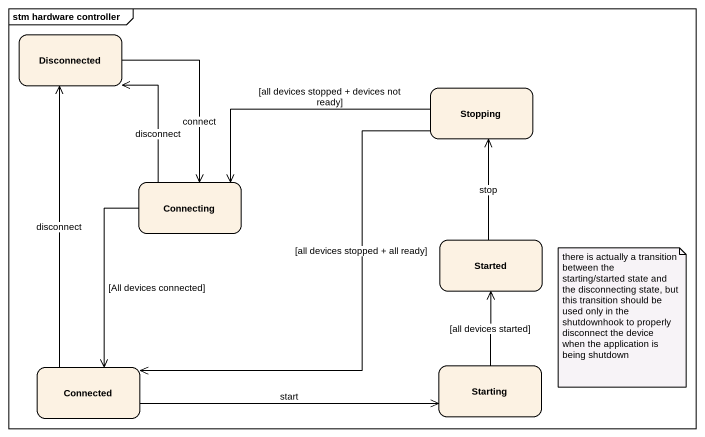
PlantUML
@startuml
mainframe stm hardware controller
hide empty description
state Disconnected
state Stopping
state Connecting
state Started
state Connected
state Starting
Disconnected --> Connecting : connect
Stopping -left-> Connecting : [all devices stopped + devices not ready]
Stopping --> Connected : [all devices stopped + all ready]
Connecting -up-> Disconnected : disconnect
Connecting --> Connected : [All devices connected]
Started -up-> Stopping : stop
Connected -up-> Disconnected : disconnect
Connected -right-> Starting : start
Starting -up-> Started : [all devices started]
note as N1
  there is actually a transition between the starting/started state and the disconnecting state, but this transition should be used only in the shutdownhook to properly disconnect the device when the application is being shutdown
end note
@enduml
